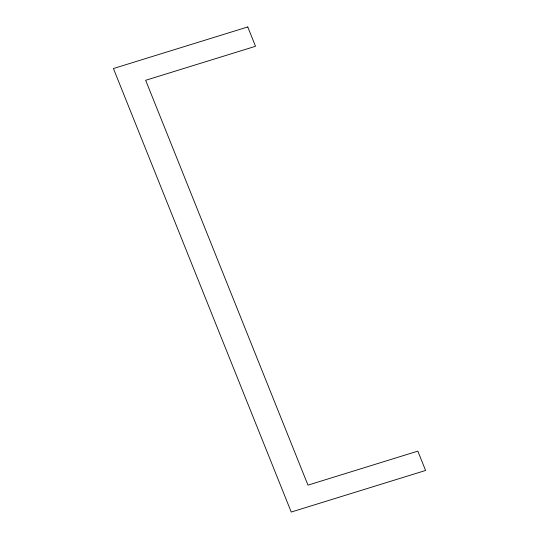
<?xml version="1.0" encoding="UTF-8"?>
<svg xmlns="http://www.w3.org/2000/svg" width="539" height="539" viewBox="0 0 539 539"><rect width="100%" height="100%" fill="white"/><g stroke="black" fill="none" stroke-linecap="round" stroke-linejoin="round"><path stroke-width="0.81" d="M247.765 26.95L113.419 68.534L291.235 512.05L425.581 470.466L417.833 451.13L307.971 485.134L145.658 80.291L255.513 46.287L247.765 26.95"/></g></svg>
